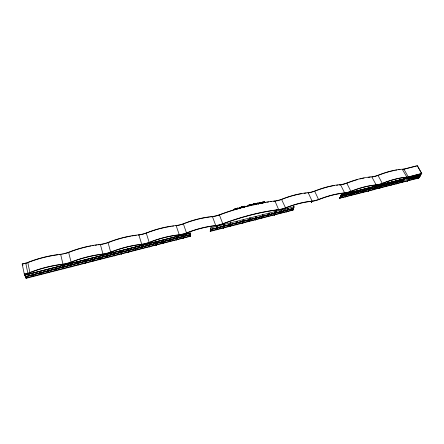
<?xml version="1.0" encoding="UTF-8"?>
<svg xmlns="http://www.w3.org/2000/svg" width="444" height="444" viewBox="0 0 444 444"><rect width="100%" height="100%" fill="white"/><g stroke="black" fill="none" stroke-linecap="round" stroke-linejoin="round"><path stroke-width="0.67" d="M162.959 240.054L162.992 243.44L163.364 243.345L163.359 240.038M162.992 243.44L163.015 240.215M163.203 240.076L163.176 243.39L163.198 240.171M257.564 203.269L256.049 204.362M237.435 208.347L236.33 208.769L237.385 208.081A0.849 0.389 -21.7 0 1 237.756 208.108L237.912 208.441M169.858 238.306L169.824 241.697L170.196 241.603L170.285 238.373M169.824 241.697L169.886 238.384M240.859 207.953L241.73 206.926L242.391 207.304M242.385 207.42L242.33 207.109M176.612 239.527L176.745 236.646L176.623 239.965L176.962 236.591M183.35 234.882L183.194 238.289L183.561 238.195L183.749 234.87M183.194 238.289L183.378 234.965M183.6 234.909L183.378 238.245L183.588 234.998M245.027 206.438L244.749 207.065M190.132 233.167L189.915 236.574L190.382 233.189L24.725 275.191L190.326 233.028L24.725 275.097M189.915 236.574L190.187 233.328M190.099 236.53L190.326 233.028M260.539 203.585L261.261 202.298L260.911 203.28M210.85 228L210.234 231.396L210.65 227.872L293.972 206.837M217.088 226.329L216.628 229.764L216.983 229.676L217.505 226.401L216.983 229.676M216.628 229.764L217.149 226.49M217.338 226.351L216.805 229.72L217.327 226.446M217.011 229.237L217.477 226.318M237.873 208.203L237.34 208.891M223.349 223.665L223.138 224.88L223.465 223.465M223.526 223.621L223.315 224.836L223.332 223.77M223.676 224.658L223.16 228.099L223.51 228.011L224.092 224.725L223.51 228.011M223.16 228.099L223.737 224.819M223.931 224.681L223.338 228.055L223.915 224.775M263.103 203.124L263.059 202.797M230.231 222.999L229.659 226.446L230.009 226.357L230.614 222.988M229.659 226.446L230.292 223.154M230.486 223.016L229.831 226.401L230.469 223.11M243.007 207.659L243.528 207.47M244.461 206.388C241.27 207.404 245.887 204.928 244.788 207.154M243.234 206.488C243.035 207.154 244.217 205.761 244.644 206.471M236.752 221.345L236.119 224.797L236.463 224.708L237.135 221.334M236.119 224.797L236.985 221.456M237.007 221.367L236.23 224.597M243.234 219.702L242.541 223.16L242.89 223.071L243.645 219.769L242.89 223.071M242.541 223.16L243.262 219.78M248.068 205.511L249.622 204.873L249.445 205.877M249.251 205.117L248.024 206.027L249.289 205.211M249.406 205.783L249.622 204.873M250.166 205.6L250.383 204.684C251.52 204.218 249.7 207.409 250.694 204.612M250.205 205.689L250.383 204.684M251.976 205.25L252.153 204.246L250.849 205.25M249.678 218.071L248.934 221.528L249.3 221.439L250.077 218.054M248.934 221.528L249.961 218.082M249.04 221.334L249.894 217.926M249.128 221.484L250.111 218.132M240.864 207.831L241.386 207.198L242.319 207.126M240.52 207.925L240.715 207.365A1.021 0.466 -21.9 0 1 241.225 207.004L242.474 206.799L242.613 207.648M256.11 216.439L255.311 219.908L255.644 219.819L256.51 216.506L255.644 219.819M255.311 219.908L256.305 216.3M255.472 219.863L256.371 216.456M236.186 209.363L237.54 208.358M262.476 214.824L261.621 218.298L262.826 214.818M261.621 218.298L262.737 214.841M262.676 214.685L261.793 218.254M268.787 213.225L267.876 216.7L268.226 216.611L269.169 213.214M267.876 216.7L269.058 213.237M268.992 213.087L268.054 216.655L269.203 213.287M252.603 204.284L253.635 204.012L252.636 204.373M277.284 200.727L277.711 200.71L277.317 200.605M277.378 200.766L277.722 200.671M277.655 200.522L276.995 200.788A18.998 8.614 -23.9 0 1 276.44 200.904M275.097 211.622L274.137 215.107L274.475 215.018L275.508 211.688L274.475 215.018M274.137 215.107L275.336 211.733M253.591 204.157L253.241 204.135L253.596 203.924M275.369 211.638L274.242 214.913M276.168 209.957L275.796 211.533L276.34 209.912M276.407 210.068L275.896 211.333M281.374 210.034L280.358 213.52L281.774 210.101L280.686 213.436M280.358 213.52L281.574 209.895L280.453 213.325M285.353 207.892L285.037 209.185L285.353 207.892A18.742 8.247 -23.8 0 1 278.666 209.618A106.038 40.376 -20.9 0 0 222.766 223.765A19.22 8.741 -20.8 0 1 215.756 225.541A49.273 20.541 -19.5 0 0 186.491 232.95A19.591 8.991 -19 0 1 179.265 234.776A50.294 21.023 -18 0 0 151.548 241.458L149.184 242.568L151.643 241.608A49.956 20.879 -18 0 1 179.171 234.976A20.008 9.185 -19 0 0 182.856 234.221L184.094 233.888A20.008 9.185 -19 0 0 186.552 233.106A48.94 20.402 -19.5 0 1 215.651 225.741A19.625 8.93 -20.8 0 0 222.805 223.926L227.583 222.178A105.728 40.254 -20.9 0 1 274.242 210.378L278.538 209.823A19.142 8.419 -23.8 0 0 285.32 208.103L287.634 207.204A47.009 18.859 -23.3 0 1 310.029 201.537L311.993 201.154L311.438 202.492L312.126 201.143L308.197 192.685L306.26 192.863A47.003 19.453 -23.4 0 0 281.529 199.334A18.604 8.436 -23.9 0 1 274.93 200.977A105.333 41.386 -20.9 0 0 219.358 214.802A19.07 8.941 -20.8 0 1 212.393 216.539A48.918 21.029 -19.4 0 0 183.311 223.776A19.436 9.191 -18.9 0 1 176.129 225.563A49.928 21.523 -17.9 0 0 148.59 232.079L146.237 232.989A19.891 9.418 -17 0 1 138.833 234.837A51.132 21.961 -16.3 0 0 110.384 241.569L107.992 242.496A20.452 9.618 -15 0 1 100.35 244.4A52.553 22.344 -14.8 0 0 70.951 251.365L68.52 252.309A21.123 9.785 -13.1 0 1 60.628 254.273A54.207 22.666 -13.3 0 0 30.225 261.483L27.75 262.443A5.628 2.498 -11.7 0 1 25.752 263.137L22.2 264.019L24.337 274.314L27.911 273.41A5.672 2.442 -12 0 0 29.931 272.716L32.523 271.711A54.257 22 -13.6 0 1 62.931 264.363A21.75 9.779 -13.4 0 0 67.05 263.508L68.404 263.148A21.75 9.779 -13.4 0 0 71.051 262.31L70.918 262.154A21.301 9.574 -13.4 0 1 62.97 264.169A54.629 22.156 -13.6 0 0 32.351 271.567L29.853 272.533A5.672 2.448 -12 0 1 27.839 273.238L24.259 274.142L26.113 278.333L26.285 278.105M253.685 204.739L254.001 203.807L254.362 203.829L254.129 204.518L255.256 204.268L255.777 203.419L255.494 204.445M253.724 204.834L254.001 203.807M253.851 205.139L254.073 204.678M254.129 204.518L254.323 203.735M255.256 204.268L255.45 203.491M255.461 204.351L255.777 203.419M287.607 208.452L286.535 211.943L288.006 208.519L286.868 211.86M286.535 211.943L287.84 208.563M287.873 208.469L286.635 211.749M260.556 203.247L260.528 203.574M264.197 202.048L263.07 202.22L264.241 201.759A0.838 0.377 -22.9 0 1 264.519 201.854L264.446 202.309L263.575 202.708M293.806 206.882L292.685 210.378L294.072 206.898M292.685 210.378L293.839 206.96M292.851 210.334L294.006 206.743M370.152 176.951A46.265 18.221 -25.7 0 0 346.742 183.083A18.315 7.842 -26.7 0 1 340.515 184.632L338.661 184.793A46.581 18.842 -24.6 0 0 314.607 191.092A18.432 8.142 -25.4 0 1 308.197 192.685L307.997 192.896M257.526 203.313L256.388 203.53L257.548 203.025A0.844 0.383 -22.6 0 1 257.847 203.102L257.931 203.247M256.477 203.302L256.449 203.613M311.438 202.492L311.993 201.154M258.186 204.157L259.096 202.675L258.225 204.246M258.613 203.802L259.096 202.675M260.878 203.191L261.261 202.298M260.106 203.352L260.517 202.397L259.096 203.363M260.145 203.441L260.517 202.397M262.01 203.063L262.676 202.02L262.26 203.147M262.676 202.02L262.132 203.18M339.099 184.948L340.509 184.948L340.515 184.632L344.622 192.912L342.596 193.29A46.581 18.259 -24.5 0 0 320.851 198.79L318.57 199.678A18.964 8.125 -25.2 0 1 311.982 201.348L312.126 201.143A18.57 7.959 -25.2 0 0 318.57 199.511A46.903 18.387 -24.5 0 1 342.762 193.09L344.622 192.912A18.448 7.659 -26.5 0 0 350.882 191.325A46.576 17.777 -25.5 0 1 374.42 185.07L376.196 184.915A18.371 7.365 -27.5 0 0 382.278 183.372A46.348 17.166 -26.4 0 1 405.189 177.284L406.887 177.139A4.718 1.804 -28 0 0 408.286 176.945L403.851 169.02A4.684 1.848 -28.3 0 1 402.458 169.197L400.766 169.325A46.037 17.594 -26.6 0 0 377.977 175.302A18.232 7.537 -27.8 0 1 371.922 176.806L370.152 176.951M341.342 194.849L339.682 198.413L341.231 194.794L421.012 174.603L409.84 177.284L407.642 181.063L409.668 177.5M339.682 198.413L341.381 194.922M346.942 193.429L345.388 196.958L347.33 193.495L345.476 196.775M345.388 196.958L347.219 193.44M352.858 192.008L351.226 195.471L353.141 191.858M351.226 195.471L353.102 191.947M353.174 191.93L351.315 195.288M357.037 193.989L358.796 190.504M263.137 202.309L264.28 201.848A0.844 0.377 -22.9 0 1 264.552 201.942M240.559 207.759L240.753 207.459A1.021 0.466 -21.9 0 1 241.264 207.098L241.669 206.987M242.574 207.553L242.624 206.96L241.969 206.876M257.886 203.302L256.754 204.046M364.38 189.089L362.654 192.557L364.729 189.083L362.654 192.557M364.691 189.011L362.737 192.374M371.833 176.984L376.196 184.915L374.242 185.276A46.259 17.655 -25.5 0 0 353.108 190.62L350.86 191.497A18.842 7.826 -26.5 0 1 344.466 193.112L344.622 192.912M370.135 187.546L368.403 191.092L370.518 187.612L368.487 190.909M368.403 191.092L370.413 187.557M375.896 186.086L374.12 189.632L376.185 185.992M374.12 189.632L376.101 185.953L420.951 174.697L341.258 195.033M376.218 186.058L374.253 189.577L339.61 198.268M381.601 184.615L379.786 188.162L381.99 184.676L379.786 188.162M381.912 184.538L379.864 187.984M239.277 207.742L238.872 208.469C240.554 208.841 238.644 207.087 239.643 208.242M238.905 208.563L239.31 207.836M387.307 183.172L385.442 186.724L387.69 183.233L385.52 186.541M238.517 208.758L239.477 207.509L240.326 208.641M385.442 186.724L387.59 183.178M391.075 185.287L393.206 181.835M402.336 169.403L406.887 177.139L405 177.483A46.032 17.05 -26.4 0 0 384.46 182.684L382.245 183.544A18.759 7.52 -27.5 0 1 376.029 185.115L376.196 184.915M402.764 169.392A4.679 1.843 -28.3 0 0 403.729 169.225L417.316 165.668L421.8 173.493L408.147 177.117A4.712 1.798 -28 0 1 406.765 177.339M398.468 180.342L396.525 183.899L398.851 180.403L396.525 183.899M398.812 180.331L396.597 183.722M256.382 204.151L256.443 204.468M404.084 178.915L402.098 182.478L404.462 178.982L402.098 182.478M404.423 178.91L402.17 182.301M409.879 177.367L407.714 180.886L374.175 189.433M407.642 181.063L409.973 177.411M407.753 180.941L409.84 177.284M417.316 165.668L421.678 173.687M264.513 202.236L264.513 201.854M415.19 176.007L413.12 179.576L415.479 176.013M413.12 179.576L415.268 176.146M420.723 174.597L418.614 178.166L421.012 174.603M418.614 178.166L420.934 174.464M309.635 192.629A18.826 8.314 -25.4 0 1 308.058 192.89L308.197 192.685M264.208 202.098L262.615 203.147L264.147 202.181M340.515 184.632L340.359 184.837A18.704 8.009 -26.7 0 0 341.88 184.587M237.845 208.419L237.063 208.902M236.252 209.335L237.507 208.286M257.847 203.385L256.571 204.012M236.591 209.302L236.885 209.085M244.505 207.143L244.655 206.46M250.888 205.344L252.153 204.246M250.888 205.478L251.804 204.512L250.921 205.572M244.355 207.148L244.527 206.327M259.135 203.457L260.556 202.492M258.941 203.729L260.134 202.653M259.379 203.463L260.062 202.486M264.408 202.22L263.32 202.68M236.319 208.663L237.546 208.38M256.41 203.524L257.603 203.363L255.994 204.351M236.33 208.558L237.423 208.175A0.849 0.389 -21.7 0 1 237.795 208.197L237.867 208.242M236.846 208.991L236.535 209.285M263.098 202.22L264.258 202.103M243.273 206.577L244.844 206.244M256.51 203.396L257.587 203.119A0.844 0.383 -22.6 0 1 257.886 203.197M25.413 263.414L25.83 263.32A5.622 2.498 -11.7 0 0 27.828 262.626L29.804 261.86M68.765 252.42L71.096 251.515A52.192 22.189 -14.8 0 1 73.021 250.816M108.214 242.613L110.506 241.725A50.783 21.806 -16.3 0 1 112.393 241.037M148.69 232.234L146.32 233.156A20.313 9.618 -17 0 1 144.45 233.76M110.695 252.27L110.778 252.264A21.057 9.613 -15.2 0 1 108.197 253.08L106.882 253.435A21.057 9.613 -15.2 0 1 102.919 254.251A52.592 21.684 -15 0 0 73.515 261.35L70.968 262.337L73.371 261.205A52.953 21.834 -15 0 1 102.975 254.057A20.618 9.413 -15.2 0 0 110.673 252.109L113.081 251.171A51.515 21.456 -16.5 0 1 141.719 244.267A20.052 9.219 -17.1 0 0 149.173 242.38L146.237 232.989M108.103 242.657L110.7 252.297L113.203 251.321A51.165 21.312 -16.5 0 1 141.642 244.461A20.48 9.413 -17.1 0 0 145.466 243.678L146.742 243.334A20.48 9.413 -17.1 0 0 149.262 242.535L149.173 242.38M220.107 214.713L219.403 214.968A19.475 9.13 -20.8 0 1 214.041 216.439M223.504 213.475L220.119 214.646M234.704 209.069L233.894 209.424L235.892 208.558L235.043 208.969M233.894 209.424L235.925 208.652M243.084 207.537L243.562 207.564M25.946 277.905L40.776 274.131M40.981 274.076L48.329 272.205M48.529 272.155L55.833 270.296M56.038 270.241L63.298 268.392M63.498 268.343L70.718 266.505M70.918 266.45L85.226 262.809M85.42 262.759L92.513 260.95M92.713 260.9L99.761 259.102M99.967 259.052L106.976 257.265M107.171 257.215L114.141 255.439M114.336 255.394L121.262 253.629M121.473 253.574L128.36 251.82M128.555 251.77L142.208 248.29M142.396 248.24L149.167 246.52M149.356 246.47L156.088 244.755M156.277 244.705L162.97 243.001M163.153 242.957L169.808 241.259M169.991 241.214L183.189 237.851M183.372 237.806L189.915 236.136M210.256 230.958L216.655 229.326M216.833 229.282L223.193 227.661M223.371 227.617L229.698 226.002M229.87 225.957L236.164 224.359M236.336 224.314L242.596 222.716M242.768 222.672L248.99 221.09M249.184 221.04L255.372 219.464M255.533 219.419L261.688 217.854M261.832 217.815L267.954 216.256M268.132 216.211L274.22 214.663M274.392 214.619L280.442 213.076M280.608 213.037L286.63 211.499M286.796 211.461L292.785 209.934M339.821 197.969L345.532 196.514M345.693 196.47L351.376 195.021M351.531 194.983L362.815 192.108M362.97 192.069L368.564 190.643M368.72 190.604L374.286 189.188M374.42 189.127L379.959 187.718M380.108 187.679L385.62 186.275M385.775 186.236L396.708 183.45M396.858 183.411L402.286 182.029M402.436 181.99L407.836 180.619M407.675 180.802L418.759 178.133M190.038 236.369L26.113 278.333M292.785 210.184L210.234 231.396M32.268 273.371L33.544 276.44L33.711 276.212M39.688 271.301L40.926 274.559L41.298 274.275M47.314 269.369L48.468 272.633L48.84 272.355M54.89 267.449L55.972 270.723L56.333 270.446M63.825 268.72C62.36 262.67 61.194 262.859 63.425 268.82L63.786 268.548M71.234 266.833C69.997 260.994 68.809 261.239 70.835 266.933L71.19 266.655M77.389 261.932L78.355 264.829M85.281 263.064L85.72 263.137L84.987 260.001M92.563 261.211L93.001 261.283L92.341 258.136M99.806 259.368L100.25 259.435L99.661 256.282M107.01 257.531L107.448 257.598L106.926 254.44M113.714 252.536L114.213 255.872L114.596 255.777L114.152 252.608M121.279 253.896L121.728 253.957L121.329 250.699M128.372 252.087L128.799 252.153L128.444 248.801L128.799 252.153M135.209 247.269L135.453 250.46L135.392 247.13M142.202 248.562L142.629 248.629L142.407 245.266L142.629 248.629M149.156 246.786L149.584 246.858L149.473 243.651M156.066 245.027L156.493 245.094L156.399 241.714L156.493 245.094M29.92 272.688L27.828 262.626M281.529 199.334L285.586 208.003L285.142 208.991M408.269 176.917L421.8 173.493M341.22 194.96L409.784 177.378M408.935 178.965L414.319 177.594M419.835 176.19L414.474 177.55L419.913 176.329M40.465 272.71L25.613 276.673L40.504 272.888M48.046 270.785L40.709 272.838M48.252 270.735L55.583 268.87M55.789 268.82L63.081 266.966M70.529 265.074L63.32 267.088L70.557 265.212M70.729 265.018L85.093 261.372M85.292 261.322L92.413 259.507M92.607 259.457L99.689 257.659M106.932 255.822L99.894 257.609L113.947 254.09M107.126 255.772L114.125 253.99M121.273 252.175L114.319 253.94L121.317 252.309M128.399 250.366L121.484 252.12L128.444 250.494M142.302 246.831L128.594 250.316L142.346 246.958M149.284 245.055L142.491 246.781L149.334 245.182M149.473 245.005L156.233 243.29M163.137 241.536L156.416 243.24L169.847 239.882M170.002 239.788L163.32 241.486L183.283 236.469M170.185 239.743L183.433 236.375M183.616 236.33L190.187 234.66M210.6 229.47L217.016 227.839M217.199 227.794L223.582 226.174M223.759 226.129L230.109 224.514M230.281 224.47L236.597 222.866M236.769 222.821L243.051 221.223M249.539 219.713L243.223 221.179L249.467 219.597M249.661 219.547L255.872 217.965M262.21 216.356L256.038 217.926L262.287 216.472M268.498 214.757L262.354 216.317L274.653 213.242M274.781 213.159L268.67 214.713L274.858 213.275M274.953 213.114L281.03 211.572M287.235 209.995L281.191 211.533L287.312 210.112M293.49 208.541L287.401 209.951L293.412 208.425M346.331 194.994L340.598 196.453L352.086 193.578M352.192 193.506L346.486 194.955L352.281 193.612M363.664 190.587L352.347 193.462L363.758 190.692M363.819 190.548L369.436 189.122M369.591 189.083L375.174 187.662M380.858 186.191L375.302 187.607L380.935 186.336M386.541 184.748L381.013 186.153L386.619 184.893M397.741 182.062L386.691 184.71L397.663 181.923M403.257 180.503L397.813 181.885L403.33 180.641M375.186 187.712L419.935 176.29M25.386 276.64L40.276 272.855M40.482 272.799L47.852 270.89M48.069 270.873L55.389 268.975M55.605 268.959L62.887 267.066M63.098 267.049L70.335 265.173M70.546 265.157L84.909 261.472M92.23 259.612L70.718 264.985M92.435 259.596L99.506 257.759M99.722 257.742L106.754 255.916M114.147 254.073L121.101 252.275M121.312 252.253L128.227 250.46M128.421 250.449L142.136 246.925M142.324 246.914L149.123 245.149M149.312 245.138L156.072 243.384M156.255 243.373L162.976 241.63M183.461 236.458L190.032 234.754M210.45 229.598L216.9 228.044M217.049 227.922L223.443 226.262M223.609 226.251L229.97 224.603M230.136 224.592L236.458 222.949M242.912 221.312L230.292 224.431M243.079 221.301L249.334 219.68M249.522 219.663L255.738 218.048M255.894 218.048L262.082 216.439M262.215 216.439L268.37 214.841M274.819 213.237L280.908 211.655M281.058 211.649L287.113 210.079M287.268 210.073L293.29 208.508M340.47 196.564L346.226 195.071M352.225 193.578L363.564 190.665M363.703 190.659L369.336 189.194M369.469 189.194L375.075 187.734M414.396 177.733L408.957 178.926M40.693 272.799L48.074 270.923M55.617 269.009L48.241 270.696M63.109 267.105L55.778 268.781M92.446 259.646L85.281 261.283M99.728 257.798L92.602 259.424M114.163 254.123L107.121 255.733M156.282 243.417L149.473 244.971M183.494 236.502L170.191 239.704M190.243 234.787L183.622 236.291M217.083 227.961L210.606 229.437M223.648 226.296L217.205 227.761M230.175 224.636L223.765 226.09M243.118 221.345L236.78 222.783M255.944 218.082L249.672 219.508M281.108 211.688L274.964 213.081M369.53 189.227L363.841 190.509M375.269 187.768L369.608 189.044M407.947 180.497L413.32 179.126M413.475 179.082L418.814 177.722M403.729 169.225L416.555 166.023M22.2 264.019L22.949 265.296M249.656 204.967L248.068 205.256M250.422 204.778L250.727 204.701M22.278 264.197L25.752 263.137L27.911 273.41L27.495 273.515M22.311 264.358L22.688 264.08M374.137 176.584L373.726 176.673A18.62 7.698 -27.8 0 1 372.239 176.945M342.402 184.482L343.462 184.238A18.704 8.009 -26.7 0 0 345.077 183.794M310.45 192.457L311.261 192.269A18.826 8.314 -25.4 0 0 311.81 192.124M254.096 204.423L255.217 204.179M254.035 203.901L254.362 203.829M255.489 203.58L255.816 203.513M261.3 202.386L260.939 202.359M262.715 202.114L262.36 202.087M59.069 254.656L60.589 254.473A21.573 9.99 -13.1 0 0 61.272 254.362M98.263 244.833L100.294 244.6M138.484 235.065L138.761 235.037A20.313 9.618 -17 0 0 140.021 234.826M175.946 225.78L176.04 225.768A19.847 9.391 -18.9 0 0 177.861 225.452M312.126 201.143L310.184 201.337A47.33 18.987 -23.3 0 0 285.303 207.942M71.079 262.099L68.648 252.464A21.573 9.99 -13.1 0 1 66.023 253.291M419.763 176.362L414.579 177.65M186.491 232.945L183.4 223.931A48.59 20.885 -19.4 0 1 185.198 223.227M377.977 175.302L382.278 183.372M346.742 183.083L350.882 191.325M314.607 191.092L318.57 199.511M24.476 273.998L26.324 278.277M274.925 200.977L278.666 209.618M262.854 214.896L261.699 218.109M33.75 276.384L32.44 273.232M239.477 207.509L239.066 207.631M236.297 208.469L236.352 208.758M237.163 221.412L236.463 224.708M230.647 223.066L230.009 226.357M41.336 274.453L40.143 271.373M219.358 214.802L222.766 223.765M212.393 216.539L215.756 225.541M210.878 228.077L210.412 231.352M48.879 272.527L47.763 269.441M183.777 234.954L183.561 238.195M176.129 225.563L179.265 234.776M176.956 236.68L176.806 239.915M176.773 236.73L176.623 239.965M55.106 267.488L56.172 270.668L55.134 267.571M56.371 270.618L55.339 267.521M163.386 240.121L163.364 243.345M156.26 241.836L156.255 244.983M149.284 243.701L149.345 246.742M62.637 265.579L63.625 268.77L62.232 264.23M142.263 245.388L142.391 248.512M138.833 234.837L141.719 244.267M135.398 247.219L135.642 250.41M128.299 249.017L128.56 252.037M121.351 250.782L121.728 253.957M121.473 253.846L121.101 250.571M113.958 252.658L114.358 255.655M106.732 254.49L107.204 257.481M100.35 244.4L102.975 254.057M99.467 256.332L100 259.318M92.141 258.192L92.763 261.161M78.399 265.001L77.589 261.877M84.787 260.056L85.481 263.014M70.99 266.711L70.146 263.764M84.543 259.934L85.326 263.237M60.628 254.273L62.97 264.169M60.39 254.606L59.984 254.706M48.635 272.405L47.558 269.497M41.092 274.331L39.938 271.428M91.897 258.069L92.607 261.383M99.206 256.216L99.85 259.535M106.488 254.368L107.06 257.698M113.764 252.708L114.213 255.872M120.896 250.716L121.329 254.062M128.055 248.901L128.416 252.253M135.204 247.18L135.453 250.46M142.025 245.36L142.252 248.723M149.045 243.578L149.206 246.953M156.022 241.814L156.122 245.193M281.546 199.5A46.681 19.32 -23.4 0 1 283.266 198.823M283.844 198.607A46.681 19.32 -23.4 0 1 285.575 197.974M286.152 197.769A46.681 19.32 -23.4 0 1 290.759 196.27M291.331 196.098A46.681 19.32 -23.4 0 1 301.92 193.645M304.04 193.323A46.681 19.32 -23.4 0 1 306.11 193.068M280.969 199.7A18.998 8.614 -23.9 0 1 279.825 200.061M279.254 200.227A18.998 8.614 -23.9 0 1 278.122 200.533M275.341 201.099A18.998 8.614 -23.9 0 1 274.803 201.182A105.034 41.264 -20.9 0 0 273.593 201.315M224.148 213.237A105.034 41.264 -20.9 0 1 238.428 208.63M239.022 208.458A105.034 41.264 -20.9 0 1 252.536 204.978M253.202 204.828A105.034 41.264 -20.9 0 1 256.493 204.118M257.148 203.985A105.034 41.264 -20.9 0 1 261.044 203.224M261.688 203.108A105.034 41.264 -20.9 0 1 262.97 202.88M264.247 202.658A105.034 41.264 -20.9 0 1 265.518 202.447M266.783 202.248A105.034 41.264 -20.9 0 1 268.659 201.965M270.524 201.704A105.034 41.264 -20.9 0 1 271.756 201.543M213.453 216.55A19.475 9.13 -20.8 0 1 212.288 216.739A48.59 20.885 -19.4 0 0 210.584 216.911M185.803 222.999A48.59 20.885 -19.4 0 1 187.618 222.333M188.228 222.122A48.59 20.885 -19.4 0 1 190.06 221.495M190.676 221.295A48.59 20.885 -19.4 0 1 198.046 219.186M198.657 219.036A48.59 20.885 -19.4 0 1 199.883 218.748M200.494 218.609A48.59 20.885 -19.4 0 1 209.429 217.044M149.306 232.007A49.589 21.373 -17.9 0 1 155.55 229.909M156.183 229.72A49.589 21.373 -17.9 0 1 158.708 228.993M159.341 228.827A49.589 21.373 -17.9 0 1 163.758 227.739M164.391 227.6A49.589 21.373 -17.9 0 1 166.272 227.211M166.894 227.089A49.589 21.373 -17.9 0 1 168.764 226.745M169.38 226.64A49.589 21.373 -17.9 0 1 171.223 226.351M172.444 226.179A49.589 21.373 -17.9 0 1 173.654 226.024M182.767 224.148A19.847 9.391 -18.9 0 1 180.32 224.88M179.703 225.041A19.847 9.391 -18.9 0 1 178.471 225.324M73.671 250.588A52.192 22.189 -14.8 0 1 75.624 249.928M76.279 249.711A52.192 22.189 -14.8 0 1 81.596 248.135M82.134 247.985A52.192 22.189 -14.8 0 1 86.98 246.797M87.651 246.648A52.192 22.189 -14.8 0 1 89 246.359M89.677 246.22A52.192 22.189 -14.8 0 1 91.02 245.959M92.363 245.715A52.192 22.189 -14.8 0 1 93.701 245.488M95.033 245.277A52.192 22.189 -14.8 0 1 97.02 244.988M107.465 242.874A20.885 9.824 -15 0 1 106.826 243.079M106.183 243.273A20.885 9.824 -15 0 1 105.539 243.462M104.889 243.639A20.885 9.824 -15 0 1 103.58 243.967M102.919 244.117A20.885 9.824 -15 0 1 101.609 244.378M30.397 261.627A53.841 22.505 -13.3 0 1 40.609 258.319M41.159 258.169A53.841 22.505 -13.3 0 1 43.928 257.448M44.489 257.309A53.841 22.505 -13.3 0 1 52.303 255.661M52.858 255.561A53.841 22.505 -13.3 0 1 55.084 255.195M55.639 255.111A53.841 22.505 -13.3 0 1 57.853 254.801M65.351 253.474A21.573 9.99 -13.1 0 1 64.68 253.646M63.32 253.962A21.573 9.99 -13.1 0 1 62.637 254.107M113.031 240.809A50.783 21.806 -16.3 0 1 114.941 240.165M115.584 239.954A50.783 21.806 -16.3 0 1 120.762 238.411M121.412 238.239A50.783 21.806 -16.3 0 1 122.716 237.895M123.365 237.734A50.783 21.806 -16.3 0 1 128.577 236.569M129.221 236.441A50.783 21.806 -16.3 0 1 130.519 236.197M131.807 235.969A50.783 21.806 -16.3 0 1 133.727 235.664M134.36 235.57A50.783 21.806 -16.3 0 1 136.258 235.314M143.823 233.944A20.313 9.618 -17 0 1 140.654 234.704M376.329 176.002A18.62 7.698 -27.8 0 0 377.944 175.474A45.721 17.477 -26.6 0 1 379.592 174.831M375.802 176.157A18.62 7.698 -27.8 0 1 374.753 176.44M380.142 174.62A45.721 17.477 -26.6 0 1 384.504 173.082M385.042 172.91A45.721 17.477 -26.6 0 1 390.864 171.251M391.38 171.123A45.721 17.477 -26.6 0 1 394.25 170.485M395.571 170.235A45.721 17.477 -26.6 0 1 396.864 170.013M398.751 169.741A45.721 17.477 -26.6 0 1 399.977 169.597M314.607 191.264A18.826 8.314 -25.4 0 1 312.365 191.975M315.168 191.037A46.259 18.709 -24.6 0 1 316.872 190.382M317.438 190.171A46.259 18.709 -24.6 0 1 328.077 186.869M328.627 186.735A46.259 18.709 -24.6 0 1 330.253 186.358M330.791 186.241A46.259 18.709 -24.6 0 1 332.384 185.914M332.911 185.814A46.259 18.709 -24.6 0 1 334.476 185.542M336.513 185.237A46.259 18.709 -24.6 0 1 337.845 185.07M345.626 183.627A18.704 8.009 -26.7 0 0 346.725 183.255A45.948 18.093 -25.7 0 1 348.956 182.39M349.511 182.179A45.948 18.093 -25.7 0 1 351.182 181.579M351.737 181.385A45.948 18.093 -25.7 0 1 355.6 180.136M356.144 179.975A45.948 18.093 -25.7 0 1 357.775 179.509M359.918 178.949A45.948 18.093 -25.7 0 1 364.091 178.027M368.07 177.378A45.948 18.093 -25.7 0 1 369.974 177.162M170.046 238.167L170.008 241.653L170.046 238.167M243.429 219.564L242.713 223.116L243.429 219.564"/></g></svg>
